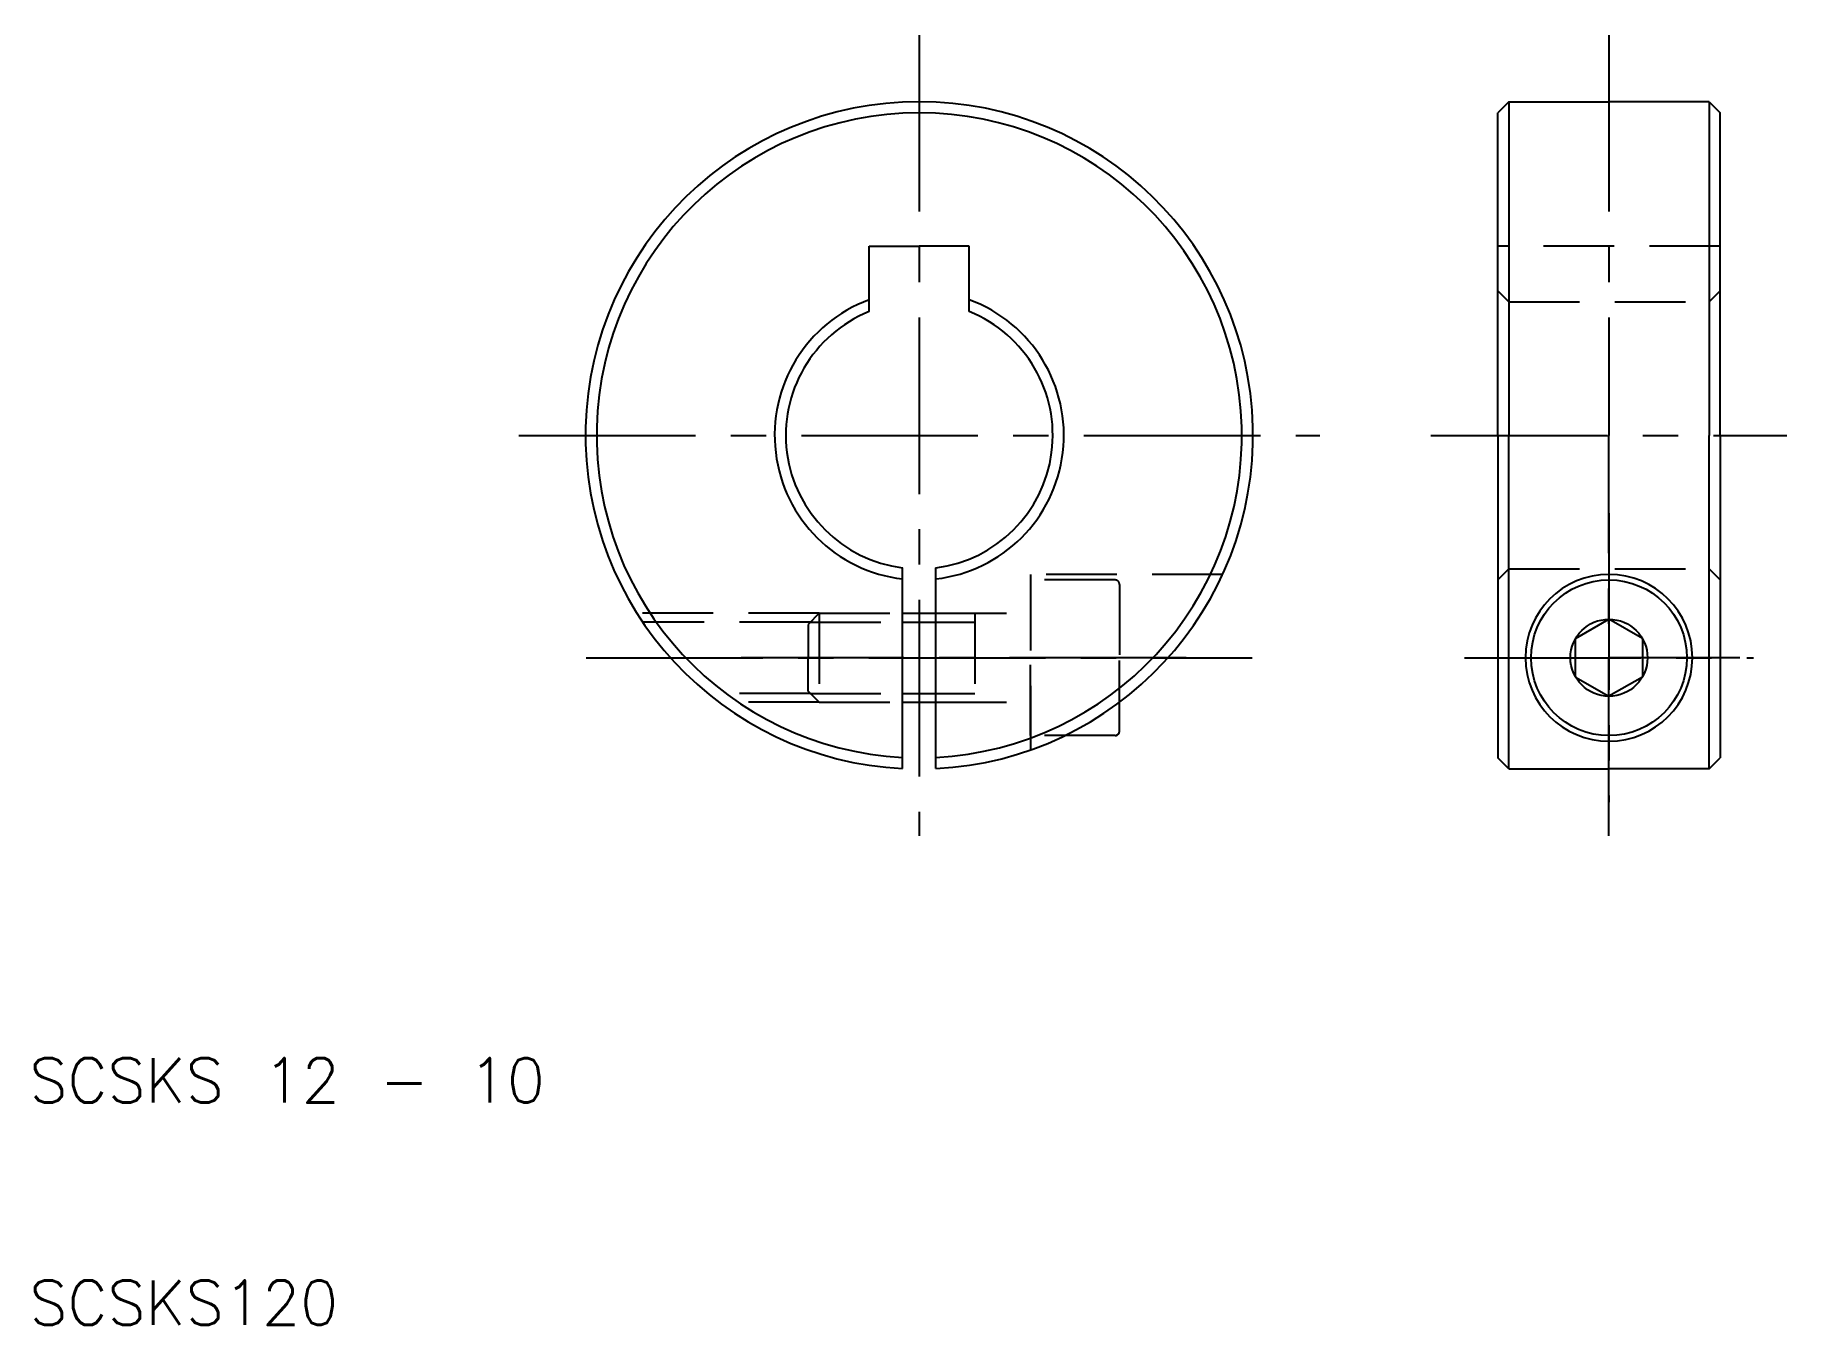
# Model space of a CAD drawing. Extents: x 10.3 to 89, y 10 to 68.
import ezdxf

# ---------------------------------------------------------------- set-up
doc = ezdxf.new("R2010")
doc.units = 0
doc.header["$LTSCALE"] = 0.25
doc.linetypes.add('CENTER', pattern=[50.8, 31.75, -6.35, 6.35, -6.35])
doc.linetypes.add('DASHED', pattern=[19.05, 12.7, -6.35])
doc.layers.get('0').update_dxf_attribs({"linetype": 'CONTINUOUS'})
doc.layers.add('CENTER', color=1, linetype='CENTER')
doc.styles.get("Standard").update_dxf_attribs({"font": 'txt.shx', "bigfont": 'extfont.shx'})

msp = doc.modelspace()

# ---------------------------------------------------------------- linework, layer by layer
for p, q in [((76.5, 65), (76, 64.5)), ((76.5, 65), (81, 65)), ((76.5, 65), (76.5, 50)), ((85.5, 65), (81, 65)), ((85.5, 65), (85.5, 50)), ((85.5, 65), (86, 64.5)), ((76, 50), (76, 64.5)), ((86, 50), (86, 64.5)), ((47.75, 55.562), (47.75, 58.5)), ((47.75, 58.5), (50, 58.5)), ((52.25, 58.5), (50, 58.5)), ((52.25, 55.562), (52.25, 58.5)), ((76, 50), (76, 35.5)), ((76.5, 35), (76.5, 50)), ((85.5, 35), (85.5, 50)), ((86, 50), (86, 35.5)), ((49.25, 35.019), (49.25, 44.047)), ((50.75, 35.019), (50.75, 44.047)), ((49.25, 42), (50.75, 42)), ((79.5, 40.866), (81, 41.732)), ((82.5, 40.866), (81, 41.732)), ((79.5, 39.134), (79.5, 40.866)), ((82.5, 40.866), (82.5, 39.134)), ((79.5, 39.134), (81, 38.268)), ((82.5, 39.134), (81, 38.268)), ((49.25, 38), (50.75, 38)), ((59, 36.7), (59, 38)), ((58.8, 36.5), (56.538, 36.5)), ((76.5, 35), (76, 35.5)), ((85.5, 35), (86, 35.5)), ((76.5, 35), (81, 35)), ((85.5, 35), (81, 35))]:
    msp.add_line(p, q)
at = {"color": 3, "linetype": 'DASHED'}
for p, q in [((86, 58.5), (76, 58.5)), ((76.5, 56), (76, 56.5)), ((76.5, 56), (85.5, 56)), ((85.5, 56), (86, 56.5)), ((63.636, 43.75), (55, 43.75)), ((55, 43.75), (55, 43.5)), ((55, 43.5), (55, 35.858)), ((58.8, 43.5), (55, 43.5)), ((76.5, 44), (76, 43.5)), ((76.5, 44), (85.5, 44)), ((85.5, 44), (86, 43.5)), ((59, 43.3), (59, 40)), ((45.5, 42), (37.311, 42)), ((45.5, 42), (45, 41.5)), ((45.5, 42), (49.25, 42)), ((45.5, 42), (45.5, 38)), ((50.75, 42), (55, 42)), ((52.5, 42), (52.5, 38)), ((45.1, 41.6), (37.573, 41.6)), ((45, 41.5), (45, 40)), ((45.1, 41.6), (49.25, 41.6)), ((50.75, 41.6), (52.5, 41.6)), ((45, 38.5), (45, 40)), ((55, 36.5), (55, 40)), ((59, 36.7), (59, 40)), ((45.1, 38.4), (40.49, 38.4)), ((45.5, 38), (41, 38)), ((45.5, 38), (45, 38.5)), ((45.1, 38.4), (49.25, 38.4)), ((45.5, 38), (49.25, 38)), ((50.75, 38.4), (52.5, 38.4)), ((50.75, 38), (55, 38)), ((58.8, 36.5), (55, 36.5))]:
    msp.add_line(p, q, dxfattribs=at)
at = {"color": 3}
for p, q in [((49.25, 41.6), (50.75, 41.6)), ((49.25, 38.4), (50.75, 38.4))]:
    msp.add_line(p, q, dxfattribs=at)
for radius in [3.5, 1.732]:
    msp.add_circle((81, 40), radius)
for centre, radius, start, end in [((50, 50), 15, 272.86598, 267.13402), ((50, 50), 14.5, 272.9649, 267.0351), ((50, 50), 6.5, 110.25225, 263.37419), ((50, 50), 6.5, 276.62581, 69.74775), ((50, 50), 6, 112.02431, 262.81924), ((50, 50), 6, 277.18076, 67.97569), ((81, 40), 3.75, 0, 180), ((81, 40), 3.75, 180, 0), ((58.8, 36.7), 0.2, 270, 0)]:
    msp.add_arc(centre, radius, start, end)
at = {"color": 3, "linetype": 'DASHED'}
for centre, start, end in [((58.8, 43.3), 0, 90), ((58.8, 36.7), 270, 0)]:
    msp.add_arc(centre, 0.2, start, end, dxfattribs=at)
at = {"layer": 'CENTER', "color": 1, "linetype": 'CENTER'}
for p, q in [((50, 68), (50, 32)), ((81, 68), (81, 50)), ((32, 50), (68, 50)), ((73, 50), (89, 50)), ((81, 32), (81, 50)), ((81, 46.5), (81, 33.5)), ((35.033, 40), (64.967, 40)), ((62, 40), (42, 40)), ((62, 40), (52, 40)), ((74.5, 40), (87.5, 40)), ((75.125, 40), (81, 40)), ((86.875, 40), (81, 40))]:
    msp.add_line(p, q, dxfattribs=at)

# ---------------------------------------------------------------- texts
for s, p in [('SCSKS 12 - 10', (10, 20)), ('SCSKS120', (10, 10))]:
    msp.add_text(s, height=2).set_placement(p)

doc.saveas('drawing.dxf')
